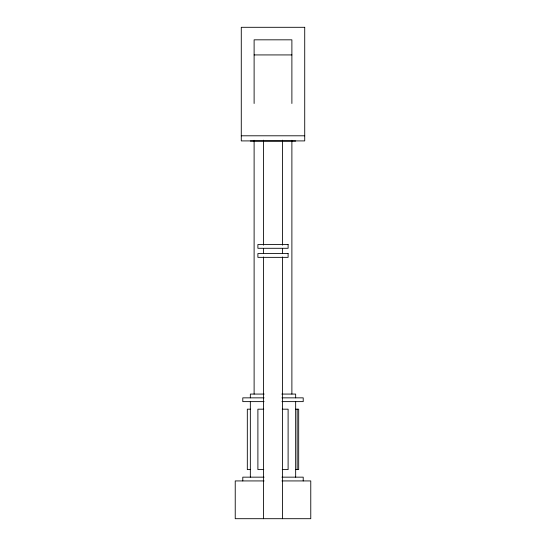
<?xml version="1.0" encoding="UTF-8"?>
<svg xmlns="http://www.w3.org/2000/svg" width="546" height="546" viewBox="0 0 546 546"><rect width="100%" height="100%" fill="white"/><g stroke="black" fill="none" stroke-linecap="round" stroke-linejoin="round"><path stroke-width="0.82" d="M254.115 54.928L291.885 54.928M241.277 135.797L304.723 135.797M250.341 141.032L295.659 141.032M264.189 394.069L250.341 394.069L250.341 397.85M281.811 394.069L295.659 394.069L295.659 397.85M264.066 397.85L242.786 397.85L242.786 401.624L264.066 401.624M281.934 397.85L303.214 397.85L303.214 401.624L281.934 401.624M250.341 409.179L247.318 409.179L247.318 469.601L250.341 469.601M263.766 409.179L257.896 409.179L257.896 469.601L263.766 469.601M282.234 409.179L288.104 409.179L288.104 469.601L282.234 469.601M295.659 409.179L298.682 409.179L298.682 469.601L295.659 469.601M264.066 477.156L242.786 477.156L242.786 480.93M281.934 477.156L303.214 477.156L303.214 480.93M264.087 480.93L235.23 480.93L235.23 518.7L310.77 518.7L310.77 480.93L281.913 480.93M297.167 409.179L297.167 469.601M295.659 401.624L295.659 477.156M291.885 103.501L291.885 39.824L254.115 39.824L254.115 103.501M291.885 140.308L291.885 394.069M282.439 140.172L282.439 245.161M282.439 248.444L282.439 253.685M282.439 256.975L282.439 518.7M263.561 140.172L263.561 245.161M263.561 248.444L263.561 253.685M263.561 256.975L263.561 518.7M254.115 140.308L254.115 394.069M250.341 401.624L250.341 477.156M304.723 27.3L241.277 27.3L241.277 140.909L304.723 140.909L304.723 27.3M288.104 244.512L257.896 244.512L257.896 248.293L288.104 248.293L288.104 244.512M288.104 253.576L257.896 253.576L257.896 257.357L288.104 257.357L288.104 253.576"/></g></svg>
